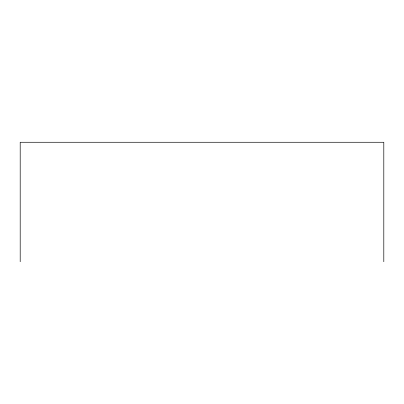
<?xml version="1.0" encoding="UTF-8"?>
<svg xmlns="http://www.w3.org/2000/svg" width="404" height="404" viewBox="0 0 404 404"><rect width="100%" height="100%" fill="white"/><g stroke="black" fill="none" stroke-linecap="round" stroke-linejoin="round"><path stroke-width="0.61" d="M383.8 261.726L383.8 142.274L20.2 142.274L20.2 261.726"/></g></svg>
